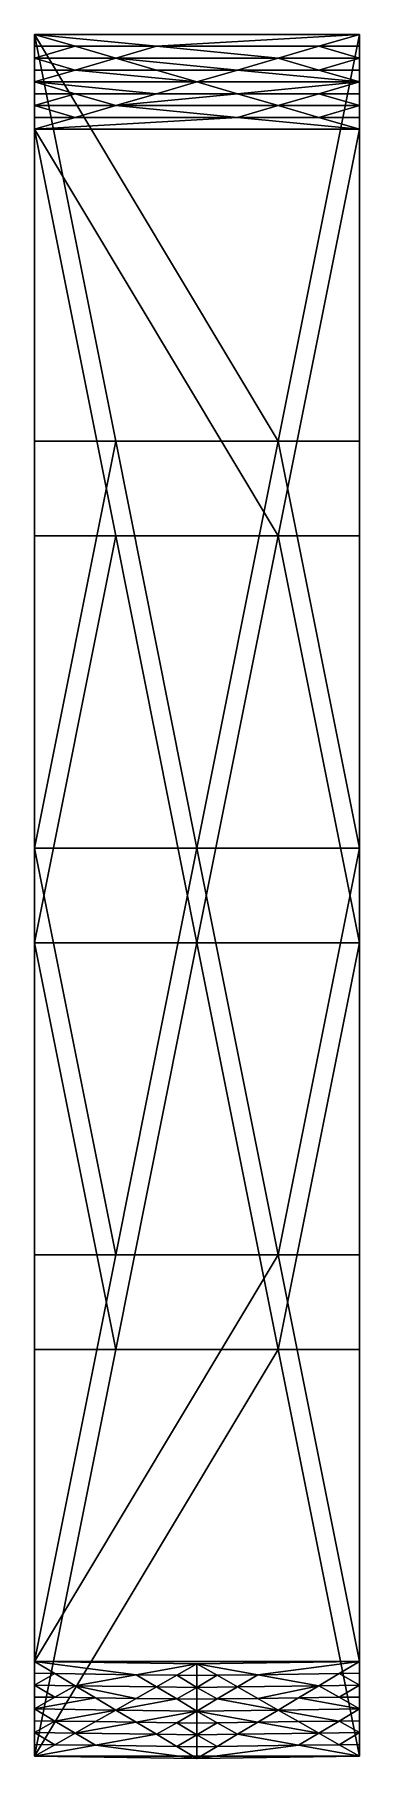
# Model space of a CAD drawing. Extents: x -35108 to -24489, y 1602 to 57965.
import ezdxf

# ---------------------------------------------------------------- set-up
doc = ezdxf.new("R2010")
doc.units = 0
doc.layers.get('0').update_dxf_attribs({"linetype": 'CONTINUOUS'})

msp = doc.modelspace()

# ---------------------------------------------------------------- linework, layer by layer
at = {"color": 7}
for points in [[(-27144, 44667, -146544), (-24489, 57965, -146080), (-35108, 57965, -146080), (-27144, 44667, -146544)], [(-31127, 57578, -134990), (-35108, 57965, -146080), (-24489, 57965, -146080), (-31127, 57578, -134990)], [(-32454, 44667, -146544), (-27144, 44667, -146544), (-35108, 57965, -146080), (-32454, 44667, -146544)], [(-35108, 44667, -146544), (-32454, 44667, -146544), (-35108, 57965, -146080), (-35108, 44667, -146544)], [(-35108, 50929, -135222), (-35108, 44667, -146544), (-35108, 57965, -146080), (-35108, 50929, -135222)], [(-33781, 57578, -134990), (-35108, 57965, -146080), (-31127, 57578, -134990), (-33781, 57578, -134990)], [(-35108, 57578, -134990), (-35108, 57965, -146080), (-33781, 57578, -134990), (-35108, 57578, -134990)], [(-35108, 57578, -134990), (-35108, 50929, -135222), (-35108, 57965, -146080), (-35108, 57578, -134990)], [(-35108, 57578, -134990), (-35108, 57190, -123900), (-35108, 50929, -135222), (-35108, 57578, -134990)], [(-33781, 57578, -134990), (-32454, 57190, -123900), (-35108, 57190, -123900), (-33781, 57578, -134990)], [(-35108, 57578, -134990), (-33781, 57578, -134990), (-35108, 57190, -123900), (-35108, 57578, -134990)], [(-33781, 57578, -134990), (-31127, 57578, -134990), (-32454, 57190, -123900), (-33781, 57578, -134990)], [(-31127, 57578, -134990), (-27144, 57190, -123900), (-32454, 57190, -123900), (-31127, 57578, -134990)], [(-25816, 57578, -134990), (-31127, 57578, -134990), (-24489, 57965, -146080), (-25816, 57578, -134990)], [(-25816, 57578, -134990), (-27144, 57190, -123900), (-31127, 57578, -134990), (-25816, 57578, -134990)], [(-24489, 44667, -146544), (-24489, 57965, -146080), (-27144, 44667, -146544), (-24489, 44667, -146544)], [(-25816, 57578, -134990), (-24489, 57190, -123900), (-27144, 57190, -123900), (-25816, 57578, -134990)], [(-24489, 57578, -134990), (-25816, 57578, -134990), (-24489, 57965, -146080), (-24489, 57578, -134990)], [(-24489, 57578, -134990), (-24489, 57190, -123900), (-25816, 57578, -134990), (-24489, 57578, -134990)], [(-24489, 50929, -135222), (-24489, 57965, -146080), (-24489, 44667, -146544), (-24489, 50929, -135222)], [(-24489, 57578, -134990), (-24489, 57965, -146080), (-24489, 50929, -135222), (-24489, 57578, -134990)], [(-24489, 57578, -134990), (-24489, 50929, -135222), (-24489, 57190, -123900), (-24489, 57578, -134990)], [(-35108, 50155, -113042), (-35108, 43893, -124364), (-35108, 57190, -123900), (-35108, 50155, -113042)], [(-35108, 56803, -112809), (-35108, 57190, -123900), (-33781, 56803, -112809), (-35108, 56803, -112809)], [(-35108, 50929, -135222), (-35108, 57190, -123900), (-35108, 43893, -124364), (-35108, 50929, -135222)], [(-33781, 56803, -112809), (-35108, 57190, -123900), (-32454, 57190, -123900), (-33781, 56803, -112809)], [(-35108, 56803, -112809), (-35108, 50155, -113042), (-35108, 57190, -123900), (-35108, 56803, -112809)], [(-31127, 56803, -112809), (-33781, 56803, -112809), (-32454, 57190, -123900), (-31127, 56803, -112809)], [(-31127, 56803, -112809), (-32454, 57190, -123900), (-28472, 56803, -112809), (-31127, 56803, -112809)], [(-28472, 56803, -112809), (-32454, 57190, -123900), (-27144, 57190, -123900), (-28472, 56803, -112809)], [(-25816, 56803, -112809), (-28472, 56803, -112809), (-27144, 57190, -123900), (-25816, 56803, -112809)], [(-25816, 56803, -112809), (-27144, 57190, -123900), (-24489, 57190, -123900), (-25816, 56803, -112809)], [(-24489, 56803, -112809), (-25816, 56803, -112809), (-24489, 57190, -123900), (-24489, 56803, -112809)], [(-24489, 56803, -112809), (-24489, 57190, -123900), (-24489, 50155, -113042), (-24489, 56803, -112809)], [(-24489, 50929, -135222), (-24489, 43893, -124364), (-24489, 57190, -123900), (-24489, 50929, -135222)], [(-24489, 50155, -113042), (-24489, 57190, -123900), (-24489, 43893, -124364), (-24489, 50155, -113042)], [(-35108, 56803, -112809), (-35108, 56416, -101720), (-35108, 50155, -113042), (-35108, 56803, -112809)], [(-33781, 56803, -112809), (-29800, 56416, -101720), (-35108, 56416, -101720), (-33781, 56803, -112809)], [(-35108, 56803, -112809), (-33781, 56803, -112809), (-35108, 56416, -101720), (-35108, 56803, -112809)], [(-33781, 56029, -90630), (-35108, 56416, -101720), (-31127, 56029, -90630), (-33781, 56029, -90630)], [(-35108, 50155, -113042), (-35108, 56416, -101720), (-35108, 43118, -102184), (-35108, 50155, -113042)], [(-35108, 49380, -90862), (-35108, 43118, -102184), (-35108, 56416, -101720), (-35108, 49380, -90862)], [(-31127, 56029, -90630), (-35108, 56416, -101720), (-29800, 56416, -101720), (-31127, 56029, -90630)], [(-35108, 56029, -90630), (-35108, 56416, -101720), (-33781, 56029, -90630), (-35108, 56029, -90630)], [(-35108, 56029, -90630), (-35108, 49380, -90862), (-35108, 56416, -101720), (-35108, 56029, -90630)], [(-31127, 56803, -112809), (-29800, 56416, -101720), (-33781, 56803, -112809), (-31127, 56803, -112809)], [(-31127, 56803, -112809), (-28472, 56803, -112809), (-29800, 56416, -101720), (-31127, 56803, -112809)], [(-31127, 56029, -90630), (-29800, 56416, -101720), (-28472, 56029, -90630), (-31127, 56029, -90630)], [(-28472, 56803, -112809), (-24489, 56416, -101720), (-29800, 56416, -101720), (-28472, 56803, -112809)], [(-28472, 56029, -90630), (-29800, 56416, -101720), (-24489, 56416, -101720), (-28472, 56029, -90630)], [(-25816, 56803, -112809), (-24489, 56416, -101720), (-28472, 56803, -112809), (-25816, 56803, -112809)], [(-25816, 56029, -90630), (-28472, 56029, -90630), (-24489, 56416, -101720), (-25816, 56029, -90630)], [(-24489, 56803, -112809), (-24489, 56416, -101720), (-25816, 56803, -112809), (-24489, 56803, -112809)], [(-24489, 56029, -90630), (-25816, 56029, -90630), (-24489, 56416, -101720), (-24489, 56029, -90630)], [(-24489, 56803, -112809), (-24489, 50155, -113042), (-24489, 56416, -101720), (-24489, 56803, -112809)], [(-24489, 49380, -90862), (-24489, 56416, -101720), (-24489, 43118, -102184), (-24489, 49380, -90862)], [(-24489, 56029, -90630), (-24489, 56416, -101720), (-24489, 49380, -90862), (-24489, 56029, -90630)], [(-24489, 50155, -113042), (-24489, 43118, -102184), (-24489, 56416, -101720), (-24489, 50155, -113042)], [(-35108, 56029, -90630), (-35108, 55642, -79540), (-35108, 49380, -90862), (-35108, 56029, -90630)], [(-33781, 56029, -90630), (-32454, 55642, -79540), (-35108, 55642, -79540), (-33781, 56029, -90630)], [(-35108, 56029, -90630), (-33781, 56029, -90630), (-35108, 55642, -79540), (-35108, 56029, -90630)], [(-33781, 56029, -90630), (-31127, 56029, -90630), (-32454, 55642, -79540), (-33781, 56029, -90630)], [(-28472, 56029, -90630), (-27144, 55642, -79540), (-32454, 55642, -79540), (-28472, 56029, -90630)], [(-31127, 56029, -90630), (-28472, 56029, -90630), (-32454, 55642, -79540), (-31127, 56029, -90630)], [(-25816, 56029, -90630), (-27144, 55642, -79540), (-28472, 56029, -90630), (-25816, 56029, -90630)], [(-25816, 56029, -90630), (-24489, 55642, -79540), (-27144, 55642, -79540), (-25816, 56029, -90630)], [(-24489, 56029, -90630), (-24489, 55642, -79540), (-25816, 56029, -90630), (-24489, 56029, -90630)], [(-24489, 56029, -90630), (-24489, 49380, -90862), (-24489, 55642, -79540), (-24489, 56029, -90630)], [(-35108, 48605, -68682), (-35108, 42344, -80004), (-35108, 55642, -79540), (-35108, 48605, -68682)], [(-35108, 55255, -68450), (-35108, 55642, -79540), (-33781, 55255, -68450), (-35108, 55255, -68450)], [(-35108, 49380, -90862), (-35108, 55642, -79540), (-35108, 42344, -80004), (-35108, 49380, -90862)], [(-33781, 55255, -68450), (-35108, 55642, -79540), (-32454, 55642, -79540), (-33781, 55255, -68450)], [(-35108, 55255, -68450), (-35108, 48605, -68682), (-35108, 55642, -79540), (-35108, 55255, -68450)], [(-28472, 55255, -68450), (-24489, 54867, -57360), (-35108, 54867, -57360), (-28472, 55255, -68450)], [(-35108, 55255, -68450), (-35108, 54867, -57360), (-35108, 48605, -68682), (-35108, 55255, -68450)], [(-33781, 55255, -68450), (-28472, 55255, -68450), (-35108, 54867, -57360), (-33781, 55255, -68450)], [(-35108, 55255, -68450), (-33781, 55255, -68450), (-35108, 54867, -57360), (-35108, 55255, -68450)], [(-33781, 55255, -68450), (-32454, 55642, -79540), (-28472, 55255, -68450), (-33781, 55255, -68450)], [(-28472, 55255, -68450), (-32454, 55642, -79540), (-27144, 55642, -79540), (-28472, 55255, -68450)], [(-25816, 55255, -68450), (-28472, 55255, -68450), (-27144, 55642, -79540), (-25816, 55255, -68450)], [(-25816, 55255, -68450), (-24489, 54867, -57360), (-28472, 55255, -68450), (-25816, 55255, -68450)], [(-25816, 55255, -68450), (-27144, 55642, -79540), (-24489, 55642, -79540), (-25816, 55255, -68450)], [(-24489, 55255, -68450), (-25816, 55255, -68450), (-24489, 55642, -79540), (-24489, 55255, -68450)], [(-24489, 55255, -68450), (-24489, 54867, -57360), (-25816, 55255, -68450), (-24489, 55255, -68450)], [(-24489, 55255, -68450), (-24489, 55642, -79540), (-24489, 48605, -68682), (-24489, 55255, -68450)], [(-24489, 49380, -90862), (-24489, 42344, -80004), (-24489, 55642, -79540), (-24489, 49380, -90862)], [(-24489, 48605, -68682), (-24489, 55642, -79540), (-24489, 42344, -80004), (-24489, 48605, -68682)], [(-24489, 55255, -68450), (-24489, 48605, -68682), (-24489, 54867, -57360), (-24489, 55255, -68450)], [(-32454, 41570, -57824), (-35108, 54867, -57360), (-27144, 41570, -57824), (-32454, 41570, -57824)], [(-27144, 41570, -57824), (-35108, 54867, -57360), (-24489, 54867, -57360), (-27144, 41570, -57824)], [(-35108, 41570, -57824), (-35108, 54867, -57360), (-32454, 41570, -57824), (-35108, 41570, -57824)], [(-35108, 48605, -68682), (-35108, 54867, -57360), (-35108, 41570, -57824), (-35108, 48605, -68682)], [(-24489, 41570, -57824), (-27144, 41570, -57824), (-24489, 54867, -57360), (-24489, 41570, -57824)], [(-24489, 48605, -68682), (-24489, 41570, -57824), (-24489, 54867, -57360), (-24489, 48605, -68682)], [(-35108, 44280, -135454), (-35108, 44667, -146544), (-35108, 50929, -135222), (-35108, 44280, -135454)], [(-35108, 44280, -135454), (-35108, 50929, -135222), (-35108, 43893, -124364), (-35108, 44280, -135454)], [(-24489, 44280, -135454), (-24489, 43893, -124364), (-24489, 50929, -135222), (-24489, 44280, -135454)], [(-24489, 44280, -135454), (-24489, 50929, -135222), (-24489, 44667, -146544), (-24489, 44280, -135454)], [(-35108, 43506, -113274), (-35108, 43893, -124364), (-35108, 50155, -113042), (-35108, 43506, -113274)], [(-35108, 43506, -113274), (-35108, 50155, -113042), (-35108, 43118, -102184), (-35108, 43506, -113274)], [(-24489, 43506, -113274), (-24489, 43118, -102184), (-24489, 50155, -113042), (-24489, 43506, -113274)], [(-24489, 43506, -113274), (-24489, 50155, -113042), (-24489, 43893, -124364), (-24489, 43506, -113274)], [(-35108, 42731, -91094), (-35108, 43118, -102184), (-35108, 49380, -90862), (-35108, 42731, -91094)], [(-35108, 42731, -91094), (-35108, 49380, -90862), (-35108, 42344, -80004), (-35108, 42731, -91094)], [(-24489, 42731, -91094), (-24489, 42344, -80004), (-24489, 49380, -90862), (-24489, 42731, -91094)], [(-24489, 42731, -91094), (-24489, 49380, -90862), (-24489, 43118, -102184), (-24489, 42731, -91094)], [(-35108, 41957, -68914), (-35108, 42344, -80004), (-35108, 48605, -68682), (-35108, 41957, -68914)], [(-35108, 41957, -68914), (-35108, 48605, -68682), (-35108, 41570, -57824), (-35108, 41957, -68914)], [(-24489, 41957, -68914), (-24489, 41570, -57824), (-24489, 48605, -68682), (-24489, 41957, -68914)], [(-24489, 41957, -68914), (-24489, 48605, -68682), (-24489, 42344, -80004), (-24489, 41957, -68914)], [(-35108, 44667, -146544), (-35108, 31369, -147009), (-32454, 44667, -146544), (-35108, 44667, -146544)], [(-32454, 44667, -146544), (-35108, 31369, -147009), (-29800, 31369, -147009), (-32454, 44667, -146544)], [(-35108, 37631, -135687), (-35108, 31369, -147009), (-35108, 44667, -146544), (-35108, 37631, -135687)], [(-35108, 44280, -135454), (-35108, 37631, -135687), (-35108, 44667, -146544), (-35108, 44280, -135454)], [(-32454, 44667, -146544), (-29800, 31369, -147009), (-27144, 44667, -146544), (-32454, 44667, -146544)], [(-27144, 44667, -146544), (-29800, 31369, -147009), (-24489, 31369, -147009), (-27144, 44667, -146544)], [(-24489, 44667, -146544), (-27144, 44667, -146544), (-24489, 31369, -147009), (-24489, 44667, -146544)], [(-24489, 44280, -135454), (-24489, 44667, -146544), (-24489, 37631, -135687), (-24489, 44280, -135454)], [(-24489, 37631, -135687), (-24489, 44667, -146544), (-24489, 31369, -147009), (-24489, 37631, -135687)], [(-35108, 44280, -135454), (-35108, 43893, -124364), (-35108, 37631, -135687), (-35108, 44280, -135454)], [(-24489, 44280, -135454), (-24489, 37631, -135687), (-24489, 43893, -124364), (-24489, 44280, -135454)], [(-35108, 37631, -135687), (-35108, 43893, -124364), (-35108, 30595, -124828), (-35108, 37631, -135687)], [(-35108, 36857, -113506), (-35108, 30595, -124828), (-35108, 43893, -124364), (-35108, 36857, -113506)], [(-35108, 43506, -113274), (-35108, 36857, -113506), (-35108, 43893, -124364), (-35108, 43506, -113274)], [(-35108, 43506, -113274), (-35108, 43118, -102184), (-35108, 36857, -113506), (-35108, 43506, -113274)], [(-24489, 36857, -113506), (-24489, 43893, -124364), (-24489, 30595, -124828), (-24489, 36857, -113506)], [(-24489, 37631, -135687), (-24489, 30595, -124828), (-24489, 43893, -124364), (-24489, 37631, -135687)], [(-24489, 43506, -113274), (-24489, 43893, -124364), (-24489, 36857, -113506), (-24489, 43506, -113274)], [(-24489, 43506, -113274), (-24489, 36857, -113506), (-24489, 43118, -102184), (-24489, 43506, -113274)], [(-35108, 36082, -91326), (-35108, 29821, -102648), (-35108, 43118, -102184), (-35108, 36082, -91326)], [(-35108, 36857, -113506), (-35108, 43118, -102184), (-35108, 29821, -102648), (-35108, 36857, -113506)], [(-35108, 42731, -91094), (-35108, 36082, -91326), (-35108, 43118, -102184), (-35108, 42731, -91094)], [(-24489, 42731, -91094), (-24489, 43118, -102184), (-24489, 36082, -91326), (-24489, 42731, -91094)], [(-24489, 36857, -113506), (-24489, 29821, -102648), (-24489, 43118, -102184), (-24489, 36857, -113506)], [(-24489, 36082, -91326), (-24489, 43118, -102184), (-24489, 29821, -102648), (-24489, 36082, -91326)], [(-35108, 42731, -91094), (-35108, 42344, -80004), (-35108, 36082, -91326), (-35108, 42731, -91094)], [(-35108, 36082, -91326), (-35108, 42344, -80004), (-35108, 29046, -80468), (-35108, 36082, -91326)], [(-35108, 35308, -69146), (-35108, 29046, -80468), (-35108, 42344, -80004), (-35108, 35308, -69146)], [(-35108, 41957, -68914), (-35108, 35308, -69146), (-35108, 42344, -80004), (-35108, 41957, -68914)], [(-24489, 42731, -91094), (-24489, 36082, -91326), (-24489, 42344, -80004), (-24489, 42731, -91094)], [(-24489, 35308, -69146), (-24489, 42344, -80004), (-24489, 29046, -80468), (-24489, 35308, -69146)], [(-24489, 41957, -68914), (-24489, 42344, -80004), (-24489, 35308, -69146), (-24489, 41957, -68914)], [(-24489, 36082, -91326), (-24489, 29046, -80468), (-24489, 42344, -80004), (-24489, 36082, -91326)], [(-35108, 41957, -68914), (-35108, 41570, -57824), (-35108, 35308, -69146), (-35108, 41957, -68914)], [(-24489, 41957, -68914), (-24489, 35308, -69146), (-24489, 41570, -57824), (-24489, 41957, -68914)], [(-32454, 41570, -57824), (-29800, 28272, -58288), (-35108, 28272, -58288), (-32454, 41570, -57824)], [(-35108, 41570, -57824), (-32454, 41570, -57824), (-35108, 28272, -58288), (-35108, 41570, -57824)], [(-35108, 35308, -69146), (-35108, 41570, -57824), (-35108, 28272, -58288), (-35108, 35308, -69146)], [(-32454, 41570, -57824), (-27144, 41570, -57824), (-29800, 28272, -58288), (-32454, 41570, -57824)], [(-27144, 41570, -57824), (-24489, 28272, -58288), (-29800, 28272, -58288), (-27144, 41570, -57824)], [(-24489, 41570, -57824), (-24489, 28272, -58288), (-27144, 41570, -57824), (-24489, 41570, -57824)], [(-24489, 35308, -69146), (-24489, 28272, -58288), (-24489, 41570, -57824), (-24489, 35308, -69146)], [(-35108, 30982, -135919), (-35108, 31369, -147009), (-35108, 37631, -135687), (-35108, 30982, -135919)], [(-35108, 30982, -135919), (-35108, 37631, -135687), (-35108, 30595, -124828), (-35108, 30982, -135919)], [(-24489, 30982, -135919), (-24489, 30595, -124828), (-24489, 37631, -135687), (-24489, 30982, -135919)], [(-24489, 30982, -135919), (-24489, 37631, -135687), (-24489, 31369, -147009), (-24489, 30982, -135919)], [(-35108, 30208, -113738), (-35108, 30595, -124828), (-35108, 36857, -113506), (-35108, 30208, -113738)], [(-35108, 30208, -113738), (-35108, 36857, -113506), (-35108, 29821, -102648), (-35108, 30208, -113738)], [(-24489, 30208, -113738), (-24489, 29821, -102648), (-24489, 36857, -113506), (-24489, 30208, -113738)], [(-24489, 30208, -113738), (-24489, 36857, -113506), (-24489, 30595, -124828), (-24489, 30208, -113738)], [(-35108, 29433, -91558), (-35108, 29821, -102648), (-35108, 36082, -91326), (-35108, 29433, -91558)], [(-35108, 29433, -91558), (-35108, 36082, -91326), (-35108, 29046, -80468), (-35108, 29433, -91558)], [(-24489, 29433, -91558), (-24489, 29046, -80468), (-24489, 36082, -91326), (-24489, 29433, -91558)], [(-24489, 29433, -91558), (-24489, 36082, -91326), (-24489, 29821, -102648), (-24489, 29433, -91558)], [(-35108, 28659, -69378), (-35108, 29046, -80468), (-35108, 35308, -69146), (-35108, 28659, -69378)], [(-35108, 28659, -69378), (-35108, 35308, -69146), (-35108, 28272, -58288), (-35108, 28659, -69378)], [(-24489, 28659, -69378), (-24489, 28272, -58288), (-24489, 35308, -69146), (-24489, 28659, -69378)], [(-24489, 28659, -69378), (-24489, 35308, -69146), (-24489, 29046, -80468), (-24489, 28659, -69378)], [(-32454, 18072, -147473), (-29800, 31369, -147009), (-35108, 31369, -147009), (-32454, 18072, -147473)], [(-35108, 18072, -147473), (-32454, 18072, -147473), (-35108, 31369, -147009), (-35108, 18072, -147473)], [(-35108, 24334, -136151), (-35108, 18072, -147473), (-35108, 31369, -147009), (-35108, 24334, -136151)], [(-35108, 30982, -135919), (-35108, 24334, -136151), (-35108, 31369, -147009), (-35108, 30982, -135919)], [(-32454, 18072, -147473), (-27144, 18072, -147473), (-29800, 31369, -147009), (-32454, 18072, -147473)], [(-27144, 18072, -147473), (-24489, 31369, -147009), (-29800, 31369, -147009), (-27144, 18072, -147473)], [(-24489, 18072, -147473), (-24489, 31369, -147009), (-27144, 18072, -147473), (-24489, 18072, -147473)], [(-24489, 24334, -136151), (-24489, 31369, -147009), (-24489, 18072, -147473), (-24489, 24334, -136151)], [(-24489, 30982, -135919), (-24489, 31369, -147009), (-24489, 24334, -136151), (-24489, 30982, -135919)], [(-35108, 30982, -135919), (-35108, 30595, -124828), (-35108, 24334, -136151), (-35108, 30982, -135919)], [(-35108, 23559, -113971), (-35108, 17297, -125293), (-35108, 30595, -124828), (-35108, 23559, -113971)], [(-35108, 24334, -136151), (-35108, 30595, -124828), (-35108, 17297, -125293), (-35108, 24334, -136151)], [(-35108, 30208, -113738), (-35108, 23559, -113971), (-35108, 30595, -124828), (-35108, 30208, -113738)], [(-24489, 30982, -135919), (-24489, 24334, -136151), (-24489, 30595, -124828), (-24489, 30982, -135919)], [(-24489, 30208, -113738), (-24489, 30595, -124828), (-24489, 23559, -113971), (-24489, 30208, -113738)], [(-24489, 24334, -136151), (-24489, 17297, -125293), (-24489, 30595, -124828), (-24489, 24334, -136151)], [(-24489, 23559, -113971), (-24489, 30595, -124828), (-24489, 17297, -125293), (-24489, 23559, -113971)], [(-35108, 30208, -113738), (-35108, 29821, -102648), (-35108, 23559, -113971), (-35108, 30208, -113738)], [(-24489, 30208, -113738), (-24489, 23559, -113971), (-24489, 29821, -102648), (-24489, 30208, -113738)], [(-35108, 23559, -113971), (-35108, 29821, -102648), (-35108, 16523, -103113), (-35108, 23559, -113971)], [(-35108, 22785, -91790), (-35108, 16523, -103113), (-35108, 29821, -102648), (-35108, 22785, -91790)], [(-35108, 29433, -91558), (-35108, 22785, -91790), (-35108, 29821, -102648), (-35108, 29433, -91558)], [(-35108, 29433, -91558), (-35108, 29046, -80468), (-35108, 22785, -91790), (-35108, 29433, -91558)], [(-24489, 22785, -91790), (-24489, 29821, -102648), (-24489, 16523, -103113), (-24489, 22785, -91790)], [(-24489, 23559, -113971), (-24489, 16523, -103113), (-24489, 29821, -102648), (-24489, 23559, -113971)], [(-24489, 29433, -91558), (-24489, 29821, -102648), (-24489, 22785, -91790), (-24489, 29433, -91558)], [(-24489, 29433, -91558), (-24489, 22785, -91790), (-24489, 29046, -80468), (-24489, 29433, -91558)], [(-35108, 22010, -69610), (-35108, 15748, -80932), (-35108, 29046, -80468), (-35108, 22010, -69610)], [(-35108, 22785, -91790), (-35108, 29046, -80468), (-35108, 15748, -80932), (-35108, 22785, -91790)], [(-35108, 28659, -69378), (-35108, 22010, -69610), (-35108, 29046, -80468), (-35108, 28659, -69378)], [(-24489, 28659, -69378), (-24489, 29046, -80468), (-24489, 22010, -69610), (-24489, 28659, -69378)], [(-24489, 22785, -91790), (-24489, 15748, -80932), (-24489, 29046, -80468), (-24489, 22785, -91790)], [(-24489, 22010, -69610), (-24489, 29046, -80468), (-24489, 15748, -80932), (-24489, 22010, -69610)], [(-35108, 28659, -69378), (-35108, 28272, -58288), (-35108, 22010, -69610), (-35108, 28659, -69378)], [(-35108, 14974, -58753), (-35108, 28272, -58288), (-32454, 14974, -58753), (-35108, 14974, -58753)], [(-32454, 14974, -58753), (-35108, 28272, -58288), (-29800, 28272, -58288), (-32454, 14974, -58753)], [(-35108, 22010, -69610), (-35108, 28272, -58288), (-35108, 14974, -58753), (-35108, 22010, -69610)], [(-32454, 14974, -58753), (-29800, 28272, -58288), (-27144, 14974, -58753), (-32454, 14974, -58753)], [(-27144, 14974, -58753), (-29800, 28272, -58288), (-24489, 28272, -58288), (-27144, 14974, -58753)], [(-24489, 14974, -58753), (-27144, 14974, -58753), (-24489, 28272, -58288), (-24489, 14974, -58753)], [(-24489, 28659, -69378), (-24489, 22010, -69610), (-24489, 28272, -58288), (-24489, 28659, -69378)], [(-24489, 22010, -69610), (-24489, 14974, -58753), (-24489, 28272, -58288), (-24489, 22010, -69610)], [(-35108, 17685, -136384), (-35108, 18072, -147473), (-35108, 24334, -136151), (-35108, 17685, -136384)], [(-35108, 17685, -136384), (-35108, 24334, -136151), (-35108, 17297, -125293), (-35108, 17685, -136384)], [(-24489, 17685, -136384), (-24489, 17297, -125293), (-24489, 24334, -136151), (-24489, 17685, -136384)], [(-24489, 17685, -136384), (-24489, 24334, -136151), (-24489, 18072, -147473), (-24489, 17685, -136384)], [(-35108, 16910, -114203), (-35108, 17297, -125293), (-35108, 23559, -113971), (-35108, 16910, -114203)], [(-35108, 16910, -114203), (-35108, 23559, -113971), (-35108, 16523, -103113), (-35108, 16910, -114203)], [(-24489, 16910, -114203), (-24489, 16523, -103113), (-24489, 23559, -113971), (-24489, 16910, -114203)], [(-24489, 16910, -114203), (-24489, 23559, -113971), (-24489, 17297, -125293), (-24489, 16910, -114203)], [(-35108, 16136, -92022), (-35108, 16523, -103113), (-35108, 22785, -91790), (-35108, 16136, -92022)], [(-35108, 16136, -92022), (-35108, 22785, -91790), (-35108, 15748, -80932), (-35108, 16136, -92022)], [(-24489, 16136, -92022), (-24489, 15748, -80932), (-24489, 22785, -91790), (-24489, 16136, -92022)], [(-24489, 16136, -92022), (-24489, 22785, -91790), (-24489, 16523, -103113), (-24489, 16136, -92022)], [(-35108, 15361, -69843), (-35108, 15748, -80932), (-35108, 22010, -69610), (-35108, 15361, -69843)], [(-35108, 15361, -69843), (-35108, 22010, -69610), (-35108, 14974, -58753), (-35108, 15361, -69843)], [(-24489, 15361, -69843), (-24489, 14974, -58753), (-24489, 22010, -69610), (-24489, 15361, -69843)], [(-24489, 15361, -69843), (-24489, 22010, -69610), (-24489, 15748, -80932), (-24489, 15361, -69843)], [(-32454, 18072, -147473), (-35108, 4774, -147938), (-27144, 18072, -147473), (-32454, 18072, -147473)], [(-27144, 18072, -147473), (-35108, 4774, -147938), (-24489, 4774, -147938), (-27144, 18072, -147473)], [(-35108, 18072, -147473), (-35108, 4774, -147938), (-32454, 18072, -147473), (-35108, 18072, -147473)], [(-35108, 11036, -136615), (-35108, 4774, -147938), (-35108, 18072, -147473), (-35108, 11036, -136615)], [(-35108, 17685, -136384), (-35108, 11036, -136615), (-35108, 18072, -147473), (-35108, 17685, -136384)], [(-24489, 18072, -147473), (-27144, 18072, -147473), (-24489, 4774, -147938), (-24489, 18072, -147473)], [(-24489, 17685, -136384), (-24489, 18072, -147473), (-24489, 11036, -136615), (-24489, 17685, -136384)], [(-24489, 11036, -136615), (-24489, 18072, -147473), (-24489, 4774, -147938), (-24489, 11036, -136615)], [(-35108, 17685, -136384), (-35108, 17297, -125293), (-35108, 11036, -136615), (-35108, 17685, -136384)], [(-24489, 17685, -136384), (-24489, 11036, -136615), (-24489, 17297, -125293), (-24489, 17685, -136384)], [(-35108, 11036, -136615), (-35108, 17297, -125293), (-35108, 4000, -125758), (-35108, 11036, -136615)], [(-35108, 10261, -114435), (-35108, 4000, -125758), (-35108, 17297, -125293), (-35108, 10261, -114435)], [(-35108, 16910, -114203), (-35108, 10261, -114435), (-35108, 17297, -125293), (-35108, 16910, -114203)], [(-35108, 16910, -114203), (-35108, 16523, -103113), (-35108, 10261, -114435), (-35108, 16910, -114203)], [(-24489, 10261, -114435), (-24489, 17297, -125293), (-24489, 4000, -125758), (-24489, 10261, -114435)], [(-24489, 16910, -114203), (-24489, 17297, -125293), (-24489, 10261, -114435), (-24489, 16910, -114203)], [(-24489, 11036, -136615), (-24489, 4000, -125758), (-24489, 17297, -125293), (-24489, 11036, -136615)], [(-24489, 16910, -114203), (-24489, 10261, -114435), (-24489, 16523, -103113), (-24489, 16910, -114203)], [(-35108, 9487, -92255), (-35108, 3225, -103578), (-35108, 16523, -103113), (-35108, 9487, -92255)], [(-35108, 10261, -114435), (-35108, 16523, -103113), (-35108, 3225, -103578), (-35108, 10261, -114435)], [(-35108, 16136, -92022), (-35108, 9487, -92255), (-35108, 16523, -103113), (-35108, 16136, -92022)], [(-24489, 16136, -92022), (-24489, 16523, -103113), (-24489, 9487, -92255), (-24489, 16136, -92022)], [(-24489, 10261, -114435), (-24489, 3225, -103578), (-24489, 16523, -103113), (-24489, 10261, -114435)], [(-24489, 9487, -92255), (-24489, 16523, -103113), (-24489, 3225, -103578), (-24489, 9487, -92255)], [(-35108, 16136, -92022), (-35108, 15748, -80932), (-35108, 9487, -92255), (-35108, 16136, -92022)], [(-24489, 16136, -92022), (-24489, 9487, -92255), (-24489, 15748, -80932), (-24489, 16136, -92022)], [(-35108, 9487, -92255), (-35108, 15748, -80932), (-35108, 2451, -81398), (-35108, 9487, -92255)], [(-35108, 8712, -70075), (-35108, 2451, -81398), (-35108, 15748, -80932), (-35108, 8712, -70075)], [(-35108, 15361, -69843), (-35108, 8712, -70075), (-35108, 15748, -80932), (-35108, 15361, -69843)], [(-35108, 15361, -69843), (-35108, 14974, -58753), (-35108, 8712, -70075), (-35108, 15361, -69843)], [(-24489, 8712, -70075), (-24489, 15748, -80932), (-24489, 2451, -81398), (-24489, 8712, -70075)], [(-24489, 9487, -92255), (-24489, 2451, -81398), (-24489, 15748, -80932), (-24489, 9487, -92255)], [(-24489, 15361, -69843), (-24489, 15748, -80932), (-24489, 8712, -70075), (-24489, 15361, -69843)], [(-24489, 15361, -69843), (-24489, 8712, -70075), (-24489, 14974, -58753), (-24489, 15361, -69843)], [(-27144, 14974, -58753), (-24489, 1676, -59218), (-35108, 1676, -59218), (-27144, 14974, -58753)], [(-32454, 14974, -58753), (-27144, 14974, -58753), (-35108, 1676, -59218), (-32454, 14974, -58753)], [(-35108, 14974, -58753), (-32454, 14974, -58753), (-35108, 1676, -59218), (-35108, 14974, -58753)], [(-35108, 8712, -70075), (-35108, 14974, -58753), (-35108, 1676, -59218), (-35108, 8712, -70075)], [(-24489, 14974, -58753), (-24489, 1676, -59218), (-27144, 14974, -58753), (-24489, 14974, -58753)], [(-24489, 8712, -70075), (-24489, 1676, -59218), (-24489, 14974, -58753), (-24489, 8712, -70075)], [(-35108, 4387, -136848), (-35108, 4774, -147938), (-35108, 11036, -136615), (-35108, 4387, -136848)], [(-35108, 4387, -136848), (-35108, 11036, -136615), (-35108, 4000, -125758), (-35108, 4387, -136848)], [(-24489, 4387, -136848), (-24489, 4000, -125758), (-24489, 11036, -136615), (-24489, 4387, -136848)], [(-24489, 4387, -136848), (-24489, 11036, -136615), (-24489, 4774, -147938), (-24489, 4387, -136848)], [(-35108, 3612, -114668), (-35108, 4000, -125758), (-35108, 10261, -114435), (-35108, 3612, -114668)], [(-35108, 3612, -114668), (-35108, 10261, -114435), (-35108, 3225, -103578), (-35108, 3612, -114668)], [(-24489, 3612, -114668), (-24489, 3225, -103578), (-24489, 10261, -114435), (-24489, 3612, -114668)], [(-24489, 3612, -114668), (-24489, 10261, -114435), (-24489, 4000, -125758), (-24489, 3612, -114668)], [(-35108, 2838, -92488), (-35108, 3225, -103578), (-35108, 9487, -92255), (-35108, 2838, -92488)], [(-35108, 2838, -92488), (-35108, 9487, -92255), (-35108, 2451, -81398), (-35108, 2838, -92488)], [(-24489, 2838, -92488), (-24489, 2451, -81398), (-24489, 9487, -92255), (-24489, 2838, -92488)], [(-24489, 2838, -92488), (-24489, 9487, -92255), (-24489, 3225, -103578), (-24489, 2838, -92488)], [(-35108, 2063, -70307), (-35108, 2451, -81398), (-35108, 8712, -70075), (-35108, 2063, -70307)], [(-35108, 2063, -70307), (-35108, 8712, -70075), (-35108, 1676, -59218), (-35108, 2063, -70307)], [(-24489, 2063, -70307), (-24489, 1676, -59218), (-24489, 8712, -70075), (-24489, 2063, -70307)], [(-24489, 2063, -70307), (-24489, 8712, -70075), (-24489, 2451, -81398), (-24489, 2063, -70307)], [(-24489, 4774, -147938), (-35108, 4774, -147938), (-29800, 4700, -147940), (-24489, 4774, -147938)], [(-31790, 4340, -136849), (-29800, 4700, -147940), (-35108, 4774, -147938), (-31790, 4340, -136849)], [(-34445, 4377, -136848), (-31790, 4340, -136849), (-35108, 4774, -147938), (-34445, 4377, -136848)], [(-35108, 4387, -136848), (-34445, 4377, -136848), (-35108, 4774, -147938), (-35108, 4387, -136848)], [(-30463, 4322, -136850), (-29800, 4700, -147940), (-31790, 4340, -136849), (-30463, 4322, -136850)], [(-29800, 4312, -136850), (-29800, 4700, -147940), (-30463, 4322, -136850), (-29800, 4312, -136850)], [(-27808, 4340, -136849), (-24489, 4774, -147938), (-29800, 4700, -147940), (-27808, 4340, -136849)], [(-29136, 4322, -136850), (-27808, 4340, -136849), (-29800, 4700, -147940), (-29136, 4322, -136850)], [(-29800, 4312, -136850), (-29136, 4322, -136850), (-29800, 4700, -147940), (-29800, 4312, -136850)], [(-25153, 4377, -136848), (-24489, 4774, -147938), (-27808, 4340, -136849), (-25153, 4377, -136848)], [(-24489, 4387, -136848), (-24489, 4774, -147938), (-25153, 4377, -136848), (-24489, 4387, -136848)], [(-35108, 4387, -136848), (-35108, 4000, -125758), (-34445, 4377, -136848), (-35108, 4387, -136848)], [(-34445, 4377, -136848), (-35108, 4000, -125758), (-33781, 3981, -125758), (-34445, 4377, -136848)], [(-34445, 3603, -114668), (-33781, 3981, -125758), (-35108, 4000, -125758), (-34445, 3603, -114668)], [(-35108, 3612, -114668), (-34445, 3603, -114668), (-35108, 4000, -125758), (-35108, 3612, -114668)], [(-34445, 4377, -136848), (-33781, 3981, -125758), (-31790, 4340, -136849), (-34445, 4377, -136848)], [(-34445, 3603, -114668), (-33118, 3584, -114669), (-33781, 3981, -125758), (-34445, 3603, -114668)], [(-31790, 4340, -136849), (-33781, 3981, -125758), (-31127, 3944, -125760), (-31790, 4340, -136849)], [(-31790, 3565, -114669), (-31127, 3944, -125760), (-33781, 3981, -125758), (-31790, 3565, -114669)], [(-33118, 3584, -114669), (-31790, 3565, -114669), (-33781, 3981, -125758), (-33118, 3584, -114669)], [(-30463, 4322, -136850), (-31790, 4340, -136849), (-31127, 3944, -125760), (-30463, 4322, -136850)], [(-30463, 4322, -136850), (-31127, 3944, -125760), (-29800, 3925, -125760), (-30463, 4322, -136850)], [(-29800, 4312, -136850), (-30463, 4322, -136850), (-29800, 3925, -125760), (-29800, 4312, -136850)], [(-29800, 4312, -136850), (-29800, 3925, -125760), (-29136, 4322, -136850), (-29800, 4312, -136850)], [(-29136, 4322, -136850), (-29800, 3925, -125760), (-28471, 3944, -125760), (-29136, 4322, -136850)], [(-29136, 4322, -136850), (-28471, 3944, -125760), (-27808, 4340, -136849), (-29136, 4322, -136850)], [(-27808, 4340, -136849), (-28471, 3944, -125760), (-25816, 3981, -125758), (-27808, 4340, -136849)], [(-27807, 3565, -114669), (-25816, 3981, -125758), (-28471, 3944, -125760), (-27807, 3565, -114669)], [(-25153, 4377, -136848), (-27808, 4340, -136849), (-25816, 3981, -125758), (-25153, 4377, -136848)], [(-26480, 3584, -114669), (-25816, 3981, -125758), (-27807, 3565, -114669), (-26480, 3584, -114669)], [(-25153, 3603, -114668), (-25816, 3981, -125758), (-26480, 3584, -114669), (-25153, 3603, -114668)], [(-25153, 4377, -136848), (-25816, 3981, -125758), (-24489, 4000, -125758), (-25153, 4377, -136848)], [(-25153, 3603, -114668), (-24489, 4000, -125758), (-25816, 3981, -125758), (-25153, 3603, -114668)], [(-24489, 4387, -136848), (-25153, 4377, -136848), (-24489, 4000, -125758), (-24489, 4387, -136848)], [(-24489, 3612, -114668), (-24489, 4000, -125758), (-25153, 3603, -114668), (-24489, 3612, -114668)], [(-35108, 3612, -114668), (-35108, 3225, -103578), (-34445, 3603, -114668), (-35108, 3612, -114668)], [(-34445, 3603, -114668), (-35108, 3225, -103578), (-33118, 3584, -114669), (-34445, 3603, -114668)], [(-33118, 3584, -114669), (-35108, 3225, -103578), (-32454, 3188, -103579), (-33118, 3584, -114669)], [(-33118, 3584, -114669), (-32454, 3188, -103579), (-31790, 3565, -114669), (-33118, 3584, -114669)], [(-31790, 3565, -114669), (-32454, 3188, -103579), (-30463, 3548, -114670), (-31790, 3565, -114669)], [(-30463, 3548, -114670), (-32454, 3188, -103579), (-29800, 3151, -103580), (-30463, 3548, -114670)], [(-31790, 3565, -114669), (-30463, 3548, -114670), (-31127, 3944, -125760), (-31790, 3565, -114669)], [(-30463, 3548, -114670), (-29800, 3925, -125760), (-31127, 3944, -125760), (-30463, 3548, -114670)], [(-29800, 3538, -114670), (-29800, 3925, -125760), (-30463, 3548, -114670), (-29800, 3538, -114670)], [(-29800, 3538, -114670), (-30463, 3548, -114670), (-29800, 3151, -103580), (-29800, 3538, -114670)], [(-29136, 3548, -114670), (-28471, 3944, -125760), (-29800, 3925, -125760), (-29136, 3548, -114670)], [(-29800, 3538, -114670), (-29136, 3548, -114670), (-29800, 3925, -125760), (-29800, 3538, -114670)], [(-29136, 3548, -114670), (-29800, 3151, -103580), (-27144, 3188, -103579), (-29136, 3548, -114670)], [(-29800, 3538, -114670), (-29800, 3151, -103580), (-29136, 3548, -114670), (-29800, 3538, -114670)], [(-27807, 3565, -114669), (-28471, 3944, -125760), (-29136, 3548, -114670), (-27807, 3565, -114669)], [(-27807, 3565, -114669), (-29136, 3548, -114670), (-27144, 3188, -103579), (-27807, 3565, -114669)], [(-26480, 3584, -114669), (-27807, 3565, -114669), (-27144, 3188, -103579), (-26480, 3584, -114669)], [(-26480, 3584, -114669), (-27144, 3188, -103579), (-24489, 3225, -103578), (-26480, 3584, -114669)], [(-25153, 3603, -114668), (-26480, 3584, -114669), (-24489, 3225, -103578), (-25153, 3603, -114668)], [(-24489, 3612, -114668), (-25153, 3603, -114668), (-24489, 3225, -103578), (-24489, 3612, -114668)], [(-34445, 2828, -92488), (-32454, 3188, -103579), (-35108, 3225, -103578), (-34445, 2828, -92488)], [(-35108, 2838, -92488), (-34445, 2828, -92488), (-35108, 3225, -103578), (-35108, 2838, -92488)], [(-35108, 2838, -92488), (-35108, 2451, -81398), (-34445, 2828, -92488), (-35108, 2838, -92488)], [(-34445, 2828, -92488), (-35108, 2451, -81398), (-33781, 2432, -81398), (-34445, 2828, -92488)], [(-33118, 2810, -92488), (-32454, 3188, -103579), (-34445, 2828, -92488), (-33118, 2810, -92488)], [(-33118, 2810, -92488), (-34445, 2828, -92488), (-33781, 2432, -81398), (-33118, 2810, -92488)], [(-33118, 2810, -92488), (-31790, 2791, -92489), (-32454, 3188, -103579), (-33118, 2810, -92488)], [(-31790, 2791, -92489), (-29800, 3151, -103580), (-32454, 3188, -103579), (-31790, 2791, -92489)], [(-30463, 2773, -92489), (-29800, 3151, -103580), (-31790, 2791, -92489), (-30463, 2773, -92489)], [(-29800, 2763, -92490), (-29800, 3151, -103580), (-30463, 2773, -92489), (-29800, 2763, -92490)], [(-27807, 2791, -92489), (-27144, 3188, -103579), (-29800, 3151, -103580), (-27807, 2791, -92489)], [(-29136, 2773, -92489), (-27807, 2791, -92489), (-29800, 3151, -103580), (-29136, 2773, -92489)], [(-29800, 2763, -92490), (-29136, 2773, -92489), (-29800, 3151, -103580), (-29800, 2763, -92490)], [(-26480, 2810, -92488), (-27144, 3188, -103579), (-27807, 2791, -92489), (-26480, 2810, -92488)], [(-25153, 2828, -92488), (-24489, 3225, -103578), (-27144, 3188, -103579), (-25153, 2828, -92488)], [(-26480, 2810, -92488), (-25153, 2828, -92488), (-27144, 3188, -103579), (-26480, 2810, -92488)], [(-26480, 2810, -92488), (-25816, 2432, -81398), (-25153, 2828, -92488), (-26480, 2810, -92488)], [(-25153, 2828, -92488), (-25816, 2432, -81398), (-24489, 2451, -81398), (-25153, 2828, -92488)], [(-24489, 2838, -92488), (-24489, 3225, -103578), (-25153, 2828, -92488), (-24489, 2838, -92488)], [(-24489, 2838, -92488), (-25153, 2828, -92488), (-24489, 2451, -81398), (-24489, 2838, -92488)], [(-34445, 2054, -70307), (-33781, 2432, -81398), (-35108, 2451, -81398), (-34445, 2054, -70307)], [(-35108, 2063, -70307), (-34445, 2054, -70307), (-35108, 2451, -81398), (-35108, 2063, -70307)], [(-34445, 2054, -70307), (-33118, 2035, -70308), (-33781, 2432, -81398), (-34445, 2054, -70307)], [(-33118, 2810, -92488), (-33781, 2432, -81398), (-31790, 2791, -92489), (-33118, 2810, -92488)], [(-31790, 2791, -92489), (-33781, 2432, -81398), (-31127, 2395, -81399), (-31790, 2791, -92489)], [(-33118, 2035, -70308), (-31127, 2395, -81399), (-33781, 2432, -81398), (-33118, 2035, -70308)], [(-30463, 1998, -70309), (-31127, 2395, -81399), (-33118, 2035, -70308), (-30463, 1998, -70309)], [(-30463, 2773, -92489), (-31790, 2791, -92489), (-31127, 2395, -81399), (-30463, 2773, -92489)], [(-30463, 2773, -92489), (-31127, 2395, -81399), (-29800, 2376, -81400), (-30463, 2773, -92489)], [(-30463, 1998, -70309), (-29800, 2376, -81400), (-31127, 2395, -81399), (-30463, 1998, -70309)], [(-29800, 2763, -92490), (-30463, 2773, -92489), (-29800, 2376, -81400), (-29800, 2763, -92490)], [(-29800, 1988, -70310), (-29800, 2376, -81400), (-30463, 1998, -70309), (-29800, 1988, -70310)], [(-29800, 2763, -92490), (-29800, 2376, -81400), (-29136, 2773, -92489), (-29800, 2763, -92490)], [(-29136, 2773, -92489), (-29800, 2376, -81400), (-28471, 2395, -81399), (-29136, 2773, -92489)], [(-29136, 1998, -70309), (-28471, 2395, -81399), (-29800, 2376, -81400), (-29136, 1998, -70309)], [(-29800, 1988, -70310), (-29136, 1998, -70309), (-29800, 2376, -81400), (-29800, 1988, -70310)], [(-29136, 2773, -92489), (-28471, 2395, -81399), (-27807, 2791, -92489), (-29136, 2773, -92489)], [(-29136, 1998, -70309), (-26480, 2035, -70308), (-28471, 2395, -81399), (-29136, 1998, -70309)], [(-27807, 2791, -92489), (-28471, 2395, -81399), (-25816, 2432, -81398), (-27807, 2791, -92489)], [(-26480, 2035, -70308), (-25816, 2432, -81398), (-28471, 2395, -81399), (-26480, 2035, -70308)], [(-26480, 2810, -92488), (-27807, 2791, -92489), (-25816, 2432, -81398), (-26480, 2810, -92488)], [(-25153, 2054, -70307), (-25816, 2432, -81398), (-26480, 2035, -70308), (-25153, 2054, -70307)], [(-25153, 2054, -70307), (-24489, 2451, -81398), (-25816, 2432, -81398), (-25153, 2054, -70307)], [(-24489, 2063, -70307), (-24489, 2451, -81398), (-25153, 2054, -70307), (-24489, 2063, -70307)], [(-35108, 2063, -70307), (-35108, 1676, -59218), (-34445, 2054, -70307), (-35108, 2063, -70307)], [(-34445, 2054, -70307), (-35108, 1676, -59218), (-33118, 2035, -70308), (-34445, 2054, -70307)], [(-33118, 2035, -70308), (-35108, 1676, -59218), (-29800, 1602, -59220), (-33118, 2035, -70308)], [(-30463, 1998, -70309), (-33118, 2035, -70308), (-29800, 1602, -59220), (-30463, 1998, -70309)], [(-29800, 1988, -70310), (-30463, 1998, -70309), (-29800, 1602, -59220), (-29800, 1988, -70310)], [(-29136, 1998, -70309), (-29800, 1602, -59220), (-26480, 2035, -70308), (-29136, 1998, -70309)], [(-26480, 2035, -70308), (-29800, 1602, -59220), (-24489, 1676, -59218), (-26480, 2035, -70308)], [(-29800, 1988, -70310), (-29800, 1602, -59220), (-29136, 1998, -70309), (-29800, 1988, -70310)], [(-25153, 2054, -70307), (-26480, 2035, -70308), (-24489, 1676, -59218), (-25153, 2054, -70307)], [(-24489, 2063, -70307), (-25153, 2054, -70307), (-24489, 1676, -59218), (-24489, 2063, -70307)], [(-29800, 1602, -59220), (-35108, 1676, -59218), (-24489, 1676, -59218), (-29800, 1602, -59220)]]:
    msp.add_3dface(points, dxfattribs=at)

doc.saveas('drawing.dxf')
